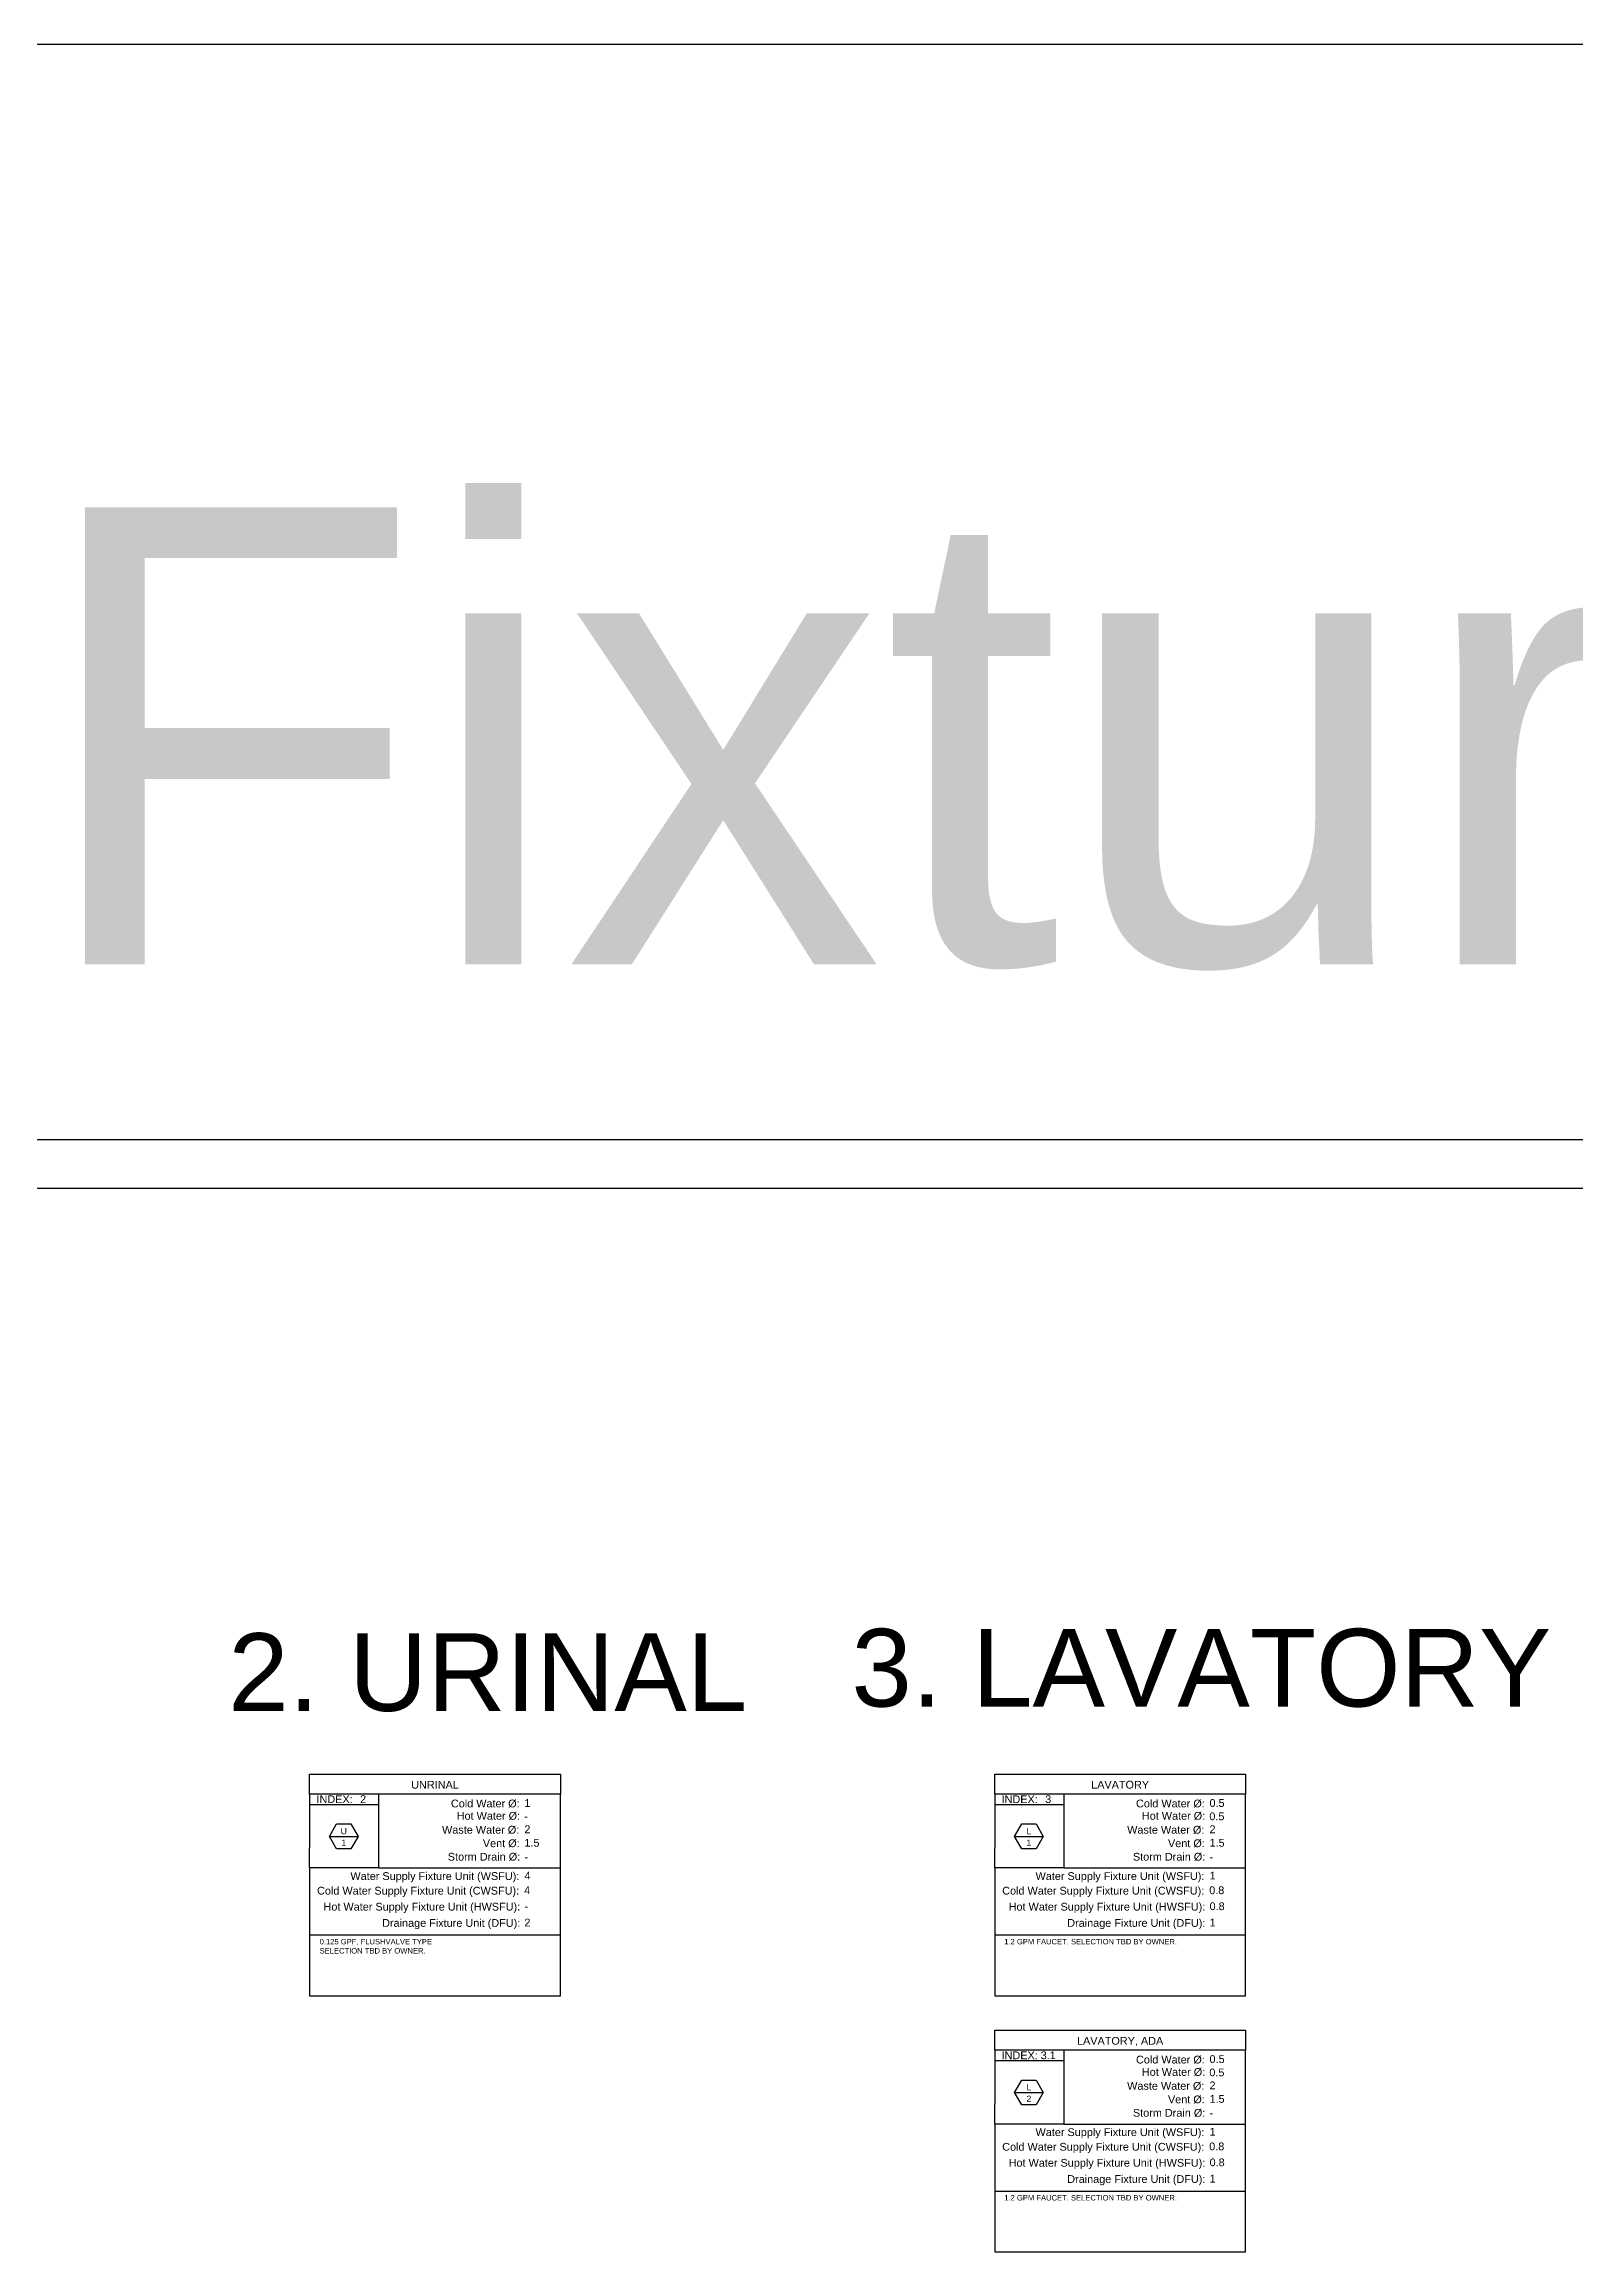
# Model space of a CAD drawing. Header units: inches. Extents: x -402 to -9, y -37 to 148.
# Drawn here: x -384.39 to -364.68, y 4.44 to 32.85 of the extents above; entities that cross this region are included whole.
import ezdxf
from ezdxf.enums import TextEntityAlignment as Align

# ---------------------------------------------------------------- set-up
doc = ezdxf.new("R2010")
doc.units = ezdxf.units.IN
doc.header["$MEASUREMENT"] = 0
doc.layers.add('FIXTURE_DETAILS_[GV_P]', color=7, linetype='Continuous')
doc.layers.add('GEC_BORDER', color=255, linetype='Continuous')
doc.styles.add('ARC-TEXT', font='arial.ttf', dxfattribs={"width": 1.00018, "height": 4.5})
doc.styles.get("Standard").update_dxf_attribs({"font": 'arial.ttf'})

# ---------------------------------------------------------------- blocks, each defined once
blk = doc.blocks.new('FixtureDetails')
for p, q in [((0, -0.259), (0, 0)), ((0, 0), (3.227, 0)), ((0.888, -0.259), (0, -0.259)), ((0, -0.259), (0, -0.95)), ((3.227, -0.259), (0.888, -0.259)), ((0.888, -0.259), (0.888, -1.209)), ((3.227, 0), (3.227, -0.259)), ((3.227, -2.853), (3.227, -0.259)), ((0.888, -0.397), (0, -0.397)), ((0, -1.209), (0, -0.95)), ((0, -1.209), (0, -2.853)), ((0.888, -1.209), (0, -1.209)), ((0.888, -1.209), (3.227, -1.209)), ((0, -2.071), (3.227, -2.071)), ((0, -2.853), (3.227, -2.853))]:
    blk.add_line(p, q)
at = {"layer": 'GEC_BORDER'}
blk.add_lwpolyline([(0.254, -0.803), (0.347, -0.642), (0.532, -0.642), (0.625, -0.803), (0.532, -0.963), (0.347, -0.963), (0.254, -0.803), (0.625, -0.803)], dxfattribs=at)
at = {"char_height": 0.1, "style": 'ARC-TEXT'}
for s, width, gutter_width, insert, attachment_point in [('{\\fArial|b0|i0|c163|p34;INDEX:}', 0.49441, 22.5, (0.321, -0.324), 5), ('{\\fArial|b0|i0|c163|p34;\\C3;Cold Water \\fArial|b0|i0|c0|p34;%%C\\fArial|b0|i0|c163|p34;:}', 0.89825, 22.5, (1.818, -0.329), 1), ('{\\fArial|b0|i0|c163|p34;\\C2;Hot Water \\fArial|b0|i0|c0|p34;%%C\\fArial|b0|i0|c163|p34;:}', 0.89825, 22.5, (1.893, -0.488), 1), ('{\\fArial|b0|i0|c163|p34;\\C6;Waste Water \\fArial|b0|i0|c0|p34;%%C\\fArial|b0|i0|c163|p34;:}', 1.08121, 22.5, (1.704, -0.667), 1), ('{\\fArial|b0|i0|c163|p34;\\C5;Vent \\fArial|b0|i0|c0|p34;%%C\\fArial|b0|i0|c163|p34;:}', 0.56644, 22.5, (2.229, -0.841), 1), ('{\\fArial|b0|i0|c163|p34;\\C4;Storm Drain \\fArial|b0|i0|c0|p34;%%C\\fArial|b0|i0|c163|p34;:}', 1.34828, 22.5, (1.778, -1.014), 1), ('{\\fArial|b0|i0|c163|p34;Water Supply Fixture Unit (WSFU):}', 2.25258, 22.435, (0.525, -1.263), 1), ('{\\fArial|b0|i0|c163|p34;\\C3;Cold Water Supply Fixture Unit (CWSFU):}', 2.9323, 22.435, (0.096, -1.451), 1), ('{\\fArial|b0|i0|c163|p34;\\C2;Hot Water Supply Fixture Unit (HWSFU):}', 2.9323, 22.435, (0.179, -1.657), 1), ('{\\fArial|b0|i0|c163|p34;\\C6;Drainage Fixture Unit (DFU):}', 1.82035, 22.435, (0.933, -1.866), 1)]:
    blk.add_mtext_dynamic_manual_height_columns(s, width=width, gutter_width=gutter_width, heights=[0.112], dxfattribs=dict(at, insert=insert, attachment_point=attachment_point))
at = {"style": 'ARC-TEXT', "width": 1.00018}
for tag, height, p in [('INDEX', 0.1, (0.688, -0.323)), ('FIXTURE_NAME', 0.1, (1.613, -0.138)), ('NUMBER', 0.08, (0.44, -0.883)), ('TAG', 0.08, (0.44, -0.735))]:
    blk.add_attdef(tag, text='', height=height, dxfattribs=at).set_placement(p, align=Align.MIDDLE_CENTER)
at = {"style": 'ARC-TEXT'}
for tag, p, height, width in [('CW_DIA', (2.763, -0.423), 0.1, 1.00018), ('HW_DIA', (2.761, -0.594), 0.1, 1.00018), ('WASTE_DIA', (2.763, -0.761), 0.1, 1.00018), ('VENT_DIA', (2.763, -0.935), 0.1, 1.00018), ('STORM_DIA', (2.763, -1.117), 0.1, 1.00018), ('WSFU', (2.764, -1.357), 0.1, 1.00018), ('CWSFU', (2.76, -1.546), 0.1, 1.00018), ('HWSFU', (2.764, -1.751), 0.1, 1.00018), ('DFU', (2.764, -1.961), 0.1, 1.00018), ('DESCRIPTION_001', (0.126, -2.192), 0.07, 1.0002)]:
    blk.add_attdef(tag, p, '', height=height, dxfattribs=dict(at, width=width))
blk = doc.blocks.new('*U12')
blk.add_line((9.774, 0), (104.24, 0))

msp = doc.modelspace()

# ---------------------------------------------------------------- linework, layer by layer
at = {"layer": 'FIXTURE_DETAILS_[GV_P]'}
for p, q in [((-396.04647, 18.75541), (-300.89273, 18.75541)), ((-396.04647, 18.1276), (-300.89273, 18.1276))]:
    msp.add_line(p, q, dxfattribs=at)

# ---------------------------------------------------------------- block references
msp.add_blockref('*U12', (-401.94825, 32.84966))
ref = msp.add_blockref('FixtureDetails', (-380.97646, 10.58988), dxfattribs=at)
ref.add_attrib('INDEX', '2', dxfattribs={"layer": '0', "height": 0.1, "style": 'ARC-TEXT', "width": 1.00018}).set_placement((-380.28804, 10.26668), align=Align.MIDDLE_CENTER)
ref.add_attrib('FIXTURE_NAME', 'UNRINAL', dxfattribs={"layer": '0', "height": 0.1, "style": 'ARC-TEXT', "width": 1.00018}).set_placement((-379.36308, 10.45234), align=Align.MIDDLE_CENTER)
ref.add_attrib('TAG', 'U', dxfattribs={"layer": '0', "height": 0.08, "style": 'ARC-TEXT', "width": 1.00018}).set_placement((-380.53684, 9.85482), align=Align.MIDDLE_CENTER)
ref.add_attrib('NUMBER', '1', dxfattribs={"layer": '0', "height": 0.08, "style": 'ARC-TEXT', "width": 1.00018}).set_placement((-380.53684, 9.7068), align=Align.MIDDLE_CENTER)
ref.add_attrib('CW_DIA', '1', (-378.21309, 10.16733), dxfattribs={"layer": '0', "height": 0.1, "style": 'ARC-TEXT', "width": 1.00018})
ref.add_attrib('HW_DIA', '-', (-378.21515, 9.99564), dxfattribs={"layer": '0', "height": 0.1, "style": 'ARC-TEXT', "width": 1.00018})
ref.add_attrib('WASTE_DIA', '2', (-378.21309, 9.82899), dxfattribs={"layer": '0', "height": 0.1, "style": 'ARC-TEXT', "width": 1.00018})
ref.add_attrib('VENT_DIA', '1.5', (-378.21309, 9.6552), dxfattribs={"layer": '0', "height": 0.1, "style": 'ARC-TEXT', "width": 1.00018})
ref.add_attrib('STORM_DIA', '-', (-378.21309, 9.47334), dxfattribs={"layer": '0', "height": 0.1, "style": 'ARC-TEXT', "width": 1.00018})
ref.add_attrib('WSFU', '4', (-378.21211, 9.23282), dxfattribs={"layer": '0', "height": 0.1, "style": 'ARC-TEXT', "width": 1.00018})
ref.add_attrib('CWSFU', '4', (-378.2169, 9.04417), dxfattribs={"layer": '0', "height": 0.1, "style": 'ARC-TEXT', "width": 1.00018})
ref.add_attrib('HWSFU', '-', (-378.21211, 8.83884), dxfattribs={"layer": '0', "height": 0.1, "style": 'ARC-TEXT', "width": 1.00018})
ref.add_attrib('DFU', '2', (-378.21211, 8.62918), dxfattribs={"layer": '0', "height": 0.1, "style": 'ARC-TEXT', "width": 1.00018})
ref.add_attrib('DESCRIPTION_001', '0.125 GPF, FLUSHVALVE TYPE', (-380.8473, 8.39819), dxfattribs={"layer": '0', "height": 0.07, "style": 'ARC-TEXT'})
ref.add_attrib('DESCRIPTION_002', 'SELECTION TBD BY OWNER.', (-380.84763, 8.28028), dxfattribs={"layer": '0', "height": 0.07, "style": 'ARC-TEXT'})
ref = msp.add_blockref('FixtureDetails', (-372.16145, 10.58988), dxfattribs=at)
ref.add_attrib('INDEX', '3', dxfattribs={"layer": '0', "height": 0.1, "style": 'ARC-TEXT', "width": 1.00018}).set_placement((-371.47303, 10.26668), align=Align.MIDDLE_CENTER)
ref.add_attrib('FIXTURE_NAME', 'LAVATORY', dxfattribs={"layer": '0', "height": 0.1, "style": 'ARC-TEXT', "width": 1.00018}).set_placement((-370.54807, 10.45234), align=Align.MIDDLE_CENTER)
ref.add_attrib('TAG', 'L', dxfattribs={"layer": '0', "height": 0.08, "style": 'ARC-TEXT', "width": 1.00018}).set_placement((-371.72183, 9.85482), align=Align.MIDDLE_CENTER)
ref.add_attrib('NUMBER', '1', dxfattribs={"layer": '0', "height": 0.08, "style": 'ARC-TEXT', "width": 1.00018}).set_placement((-371.72183, 9.7068), align=Align.MIDDLE_CENTER)
ref.add_attrib('CW_DIA', '0.5', (-369.39808, 10.16733), dxfattribs={"layer": '0', "height": 0.1, "style": 'ARC-TEXT', "width": 1.00018})
ref.add_attrib('HW_DIA', '0.5', (-369.40014, 9.99564), dxfattribs={"layer": '0', "height": 0.1, "style": 'ARC-TEXT', "width": 1.00018})
ref.add_attrib('WASTE_DIA', '2', (-369.39808, 9.82899), dxfattribs={"layer": '0', "height": 0.1, "style": 'ARC-TEXT', "width": 1.00018})
ref.add_attrib('VENT_DIA', '1.5', (-369.39808, 9.6552), dxfattribs={"layer": '0', "height": 0.1, "style": 'ARC-TEXT', "width": 1.00018})
ref.add_attrib('STORM_DIA', '-', (-369.39808, 9.47334), dxfattribs={"layer": '0', "height": 0.1, "style": 'ARC-TEXT', "width": 1.00018})
ref.add_attrib('WSFU', '1', (-369.3971, 9.23282), dxfattribs={"layer": '0', "height": 0.1, "style": 'ARC-TEXT', "width": 1.00018})
ref.add_attrib('CWSFU', '0.8', (-369.4019, 9.04417), dxfattribs={"layer": '0', "height": 0.1, "style": 'ARC-TEXT', "width": 1.00018})
ref.add_attrib('HWSFU', '0.8', (-369.3971, 8.83884), dxfattribs={"layer": '0', "height": 0.1, "style": 'ARC-TEXT', "width": 1.00018})
ref.add_attrib('DFU', '1', (-369.3971, 8.62918), dxfattribs={"layer": '0', "height": 0.1, "style": 'ARC-TEXT', "width": 1.00018})
ref.add_attrib('DESCRIPTION_001', '1.2 GPM FAUCET. SELECTION TBD BY OWNER.', (-372.03888, 8.39814), dxfattribs={"layer": '0', "height": 0.07, "style": 'ARC-TEXT'})
ref = msp.add_blockref('FixtureDetails', (-372.16145, 7.29435), dxfattribs=at)
ref.add_attrib('INDEX', '3.1', dxfattribs={"layer": '0', "height": 0.1, "style": 'ARC-TEXT', "width": 1.00018}).set_placement((-371.47303, 6.97114), align=Align.MIDDLE_CENTER)
ref.add_attrib('FIXTURE_NAME', 'LAVATORY, ADA', dxfattribs={"layer": '0', "height": 0.1, "style": 'ARC-TEXT', "width": 1.00018}).set_placement((-370.54807, 7.15681), align=Align.MIDDLE_CENTER)
ref.add_attrib('TAG', 'L', dxfattribs={"layer": '0', "height": 0.08, "style": 'ARC-TEXT', "width": 1.00018}).set_placement((-371.72183, 6.55929), align=Align.MIDDLE_CENTER)
ref.add_attrib('NUMBER', '2', dxfattribs={"layer": '0', "height": 0.08, "style": 'ARC-TEXT', "width": 1.00018}).set_placement((-371.72183, 6.41127), align=Align.MIDDLE_CENTER)
ref.add_attrib('CW_DIA', '0.5', (-369.39808, 6.8718), dxfattribs={"layer": '0', "height": 0.1, "style": 'ARC-TEXT', "width": 1.00018})
ref.add_attrib('HW_DIA', '0.5', (-369.40014, 6.7001), dxfattribs={"layer": '0', "height": 0.1, "style": 'ARC-TEXT', "width": 1.00018})
ref.add_attrib('WASTE_DIA', '2', (-369.39808, 6.53345), dxfattribs={"layer": '0', "height": 0.1, "style": 'ARC-TEXT', "width": 1.00018})
ref.add_attrib('VENT_DIA', '1.5', (-369.39808, 6.35966), dxfattribs={"layer": '0', "height": 0.1, "style": 'ARC-TEXT', "width": 1.00018})
ref.add_attrib('STORM_DIA', '-', (-369.39808, 6.1778), dxfattribs={"layer": '0', "height": 0.1, "style": 'ARC-TEXT', "width": 1.00018})
ref.add_attrib('WSFU', '1', (-369.3971, 5.93728), dxfattribs={"layer": '0', "height": 0.1, "style": 'ARC-TEXT', "width": 1.00018})
ref.add_attrib('CWSFU', '0.8', (-369.4019, 5.74863), dxfattribs={"layer": '0', "height": 0.1, "style": 'ARC-TEXT', "width": 1.00018})
ref.add_attrib('HWSFU', '0.8', (-369.3971, 5.54331), dxfattribs={"layer": '0', "height": 0.1, "style": 'ARC-TEXT', "width": 1.00018})
ref.add_attrib('DFU', '1', (-369.3971, 5.33364), dxfattribs={"layer": '0', "height": 0.1, "style": 'ARC-TEXT', "width": 1.00018})
ref.add_attrib('DESCRIPTION_001', '1.2 GPM FAUCET. SELECTION TBD BY OWNER.', (-372.03888, 5.10261), dxfattribs={"layer": '0', "height": 0.07, "style": 'ARC-TEXT'})

# ---------------------------------------------------------------- texts
for s, height, p in [('Fixture Information', 5.877939, (-384.5387, 21.01061)), ('2. URINAL', 1, (-382.02251, 11.40157)), ('3. LAVATORY', 1, (-374.00457, 11.45811))]:
    msp.add_text(s, height=height, dxfattribs=at).set_placement(p)

doc.saveas('drawing.dxf')
